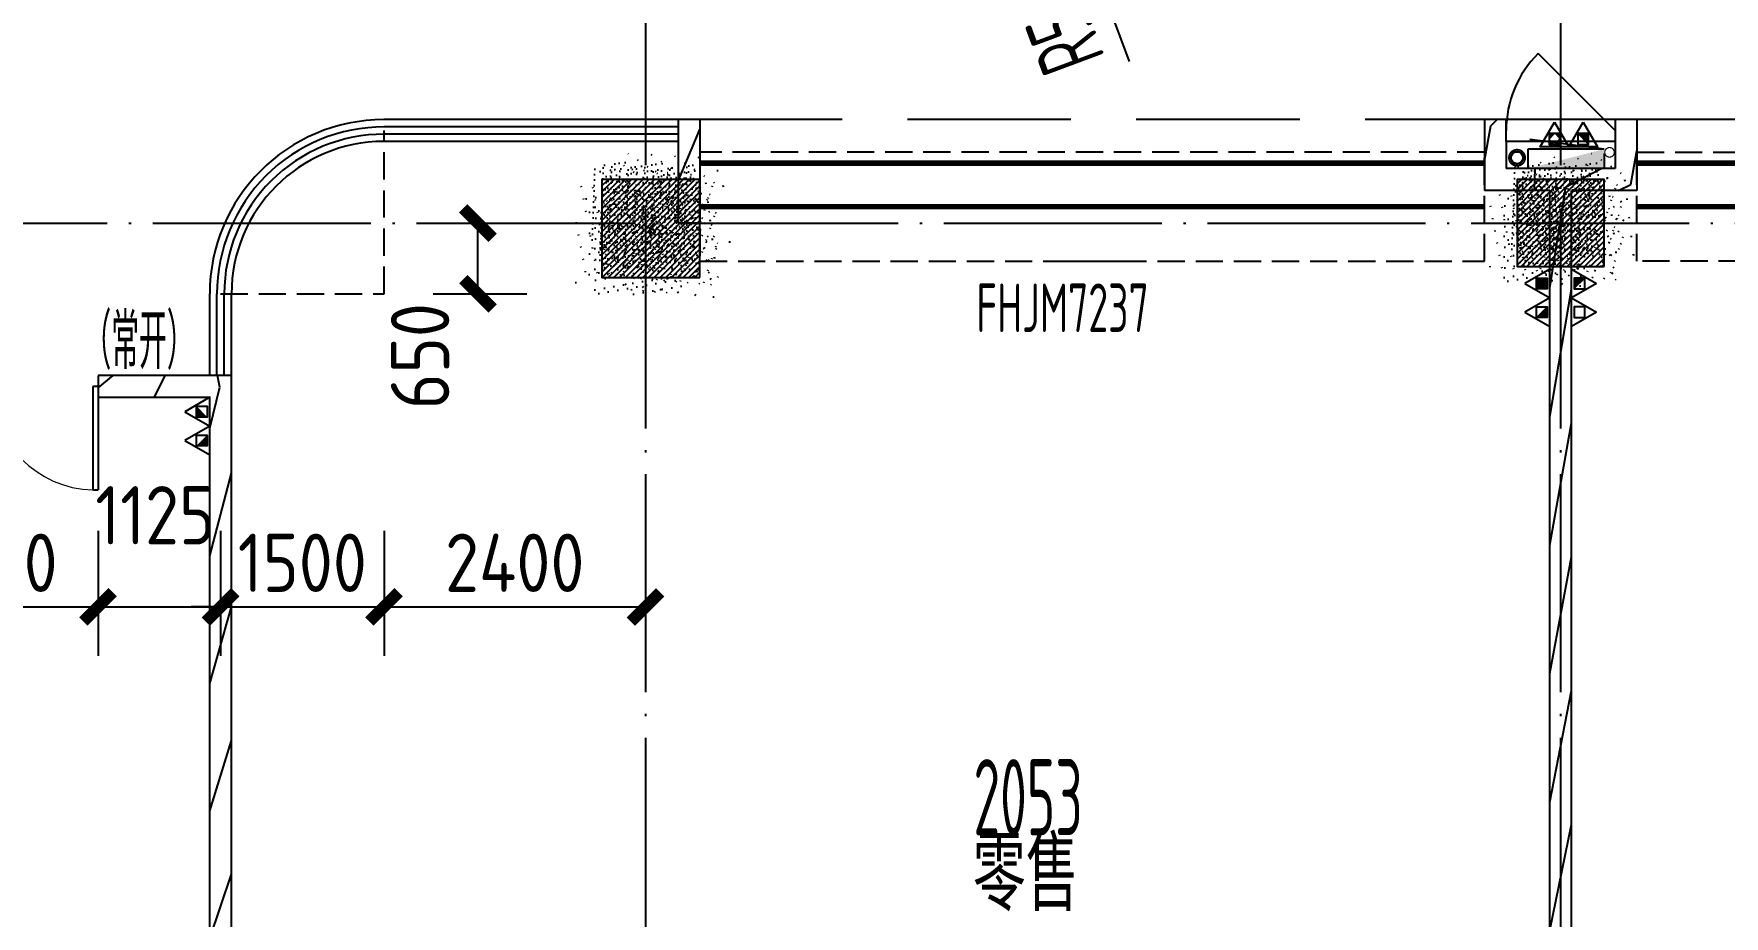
# Model space of a CAD drawing. Header units: inches. Extents: x 0 to 1813292486, y 0 to 3473589894.
# Drawn here: x 600509471 to 600524987, y 3473229453 to 3473237557 of the extents above; entities that cross this region are included whole.
import ezdxf
from ezdxf.enums import TextEntityAlignment as Align
from ezdxf.xclip import XClip

# ---------------------------------------------------------------- set-up
doc = ezdxf.new("R2010")
doc.units = ezdxf.units.IN
doc.header["$LTSCALE"] = 1000
doc.header["$MEASUREMENT"] = 0
doc.header["$XCLIPFRAME"] = 2
for name, pattern in [('AX-MALL-DIM-P02$0$DASH', [0.35, 0.25, -0.1]), ('AX-MALL-GIRD-200$0$DOTE', [2.4200000000000004, 2, -0.2, 0.02, -0.2]), ('AX-MALL-WALL-P02-QT$0$Ax-Dxs-Wall-P01-150$0$DASH', [0.35, 0.25, -0.1]), ('AX-MALL-WALL-P02-QT$0$DASH', [0.35, 0.25, -0.1])]:
    doc.linetypes.add(name, pattern=pattern)
for name, color, linetype in [('A-Anno-Note', 241, 'Continuous'), ('AX-MALL-DIM-P02$0$A-Anno-Dims', 3, 'Continuous'), ('AX-MALL-DIM-P02$0$A-Detl-Patt', 8, 'Continuous'), ('AX-MALL-DIM-P02$0$A-Detl-Thin', 131, 'Continuous'), ('AX-MALL-GIRD-200$0$A-Grid', 222, 'AX-MALL-GIRD-200$0$DOTE'), ('AX-MALL-P02-200$0$A-Anno-Note', 241, 'Continuous'), ('AX-MALL-WALL-P02$0$A-Anno-Note', 241, 'Continuous'), ('AX-MALL-WALL-P02-QT$0$A-Curt', 151, 'Continuous'), ('AX-MALL-WALL-P02-QT$0$A-Detl-Fine', 152, 'Continuous'), ('AX-MALL-WALL-P02-QT$0$A-Detl-Thin', 131, 'Continuous'), ('AX-MALL-WALL-P02-QT$0$A-Wall', 2, 'Continuous'), ('AX-MALL-WALL-P02-QT$0$A-Wall-Patt', 13, 'Continuous'), ('AX-MALL-WALL-P02-QT$0$A-Wind', 4, 'Continuous'), ('AX-MALL-WORD-P02$0$A-Anno-Note', 241, 'Continuous'), ('AX-MALL-WORD-P02$0$A-Wind-Iden', 11, 'Continuous'), ('AX-MALL-WORD-P02$0$DIM_SYMB', 3, 'Continuous'), ('AX-MALL-ZTKD-P02$0$A-Anno-Dims', 3, 'Continuous'), ('AX-MALL-ZTKD-P02$0$A-Anno-Note', 241, 'Continuous'), ('PX-MALL-P02-LG$0$P-Airr-Pipe', 140, 'Continuous'), ('PX-MALL-P02-LG$0$P-Exsh', 31, 'Continuous'), ('PX-MALL-P02-LG$0$P-Hydt-Boxx', 221, 'Continuous'), ('PX-MALL-P02-LG$0$P-Hydt-Pipe', 221, 'Continuous'), ('PX-MALL-P02-LG$0$P-Pipe-Risr', 7, 'Continuous'), ('PX-MALL-P02-LG$0$P-Pipe-Risr-Arch', 6, 'Continuous'), ('PX-MALL-P02-LG$0$P-Pipe-Risr-W100', 6, 'Continuous'), ('PX-MALL-P02-LG$0$P-Pipe-Risr-W50', 6, 'Continuous'), ('SX-MALL-WALL-L-1F~2F$0$S-COLU', 30, 'Continuous'), ('SX-MALL-WALL-L-1F~2F$0$S-PATT-WALL', 83, 'Continuous'), ('SX-MALL-WALL-L-1F~2F$0$单形心', 4, 'Continuous')]:
    doc.layers.add(name, color=color, linetype=linetype)
doc.styles.add('AX-MALL-DIM-P02$0$_TCH_DIM_T3', font='gbenor.shx')
doc.styles.add('AX-MALL-WORD-P02$0$_TCH_WINDOW', font='gbenor.shx', dxfattribs={"bigfont": 'gbcbig.shx'})
doc.styles.add('AX-MALL-WORD-P02$0$STANDARD', font='gbenor.shx', dxfattribs={"bigfont": 'gbcbig.shx'})
doc.styles.add('AX-MALL-ZTKD-P02$0$_TCH_DIM', font='gbenor.shx')
doc.styles.add('PX-MALL-P02-LG$0$jzfz', font='gbenor.shx', dxfattribs={"bigfont": 'gbcbig.shx'})
doc.dimstyles.new('AX-MALL-DIM-P02$0$_TCH_ARCH&&180', dxfattribs={"dimtxt": 535.5, "dimasz": 270, "dimexe": 450, "dimexo": 450, "dimgap": 137.25, "dimtad": 1, "dimdec": 0, "dimzin": 0, "dimdsep": 46, "dimtxsty": 'AX-MALL-DIM-P02$0$_TCH_DIM_T3', "dimblk": 'AX-MALL-DIM-P02$0$_ArchTick', "dimcen": 0.09, "dimclrt": 7, "dimazin": 2, "dimtfac": 1, "dimtdec": 0, "dimtix": 1, "dimtmove": 2, "dimatfit": 3, "dimfxl": 500, "dimtolj": 1, "dimtzin": 0, "dimarcsym": 0})
pattern_1 = [(45, (0, 359.0227), (-353.55353201463, 353.55353201463), [])]

# ---------------------------------------------------------------- blocks, each defined once
blk = doc.blocks.new('AX-MALL-WORD-P02')
at = {"layer": 'AX-MALL-WORD-P02$0$DIM_SYMB'}
blk.add_line((600334208.4739295, 3473115079.593442), (600334889.7967277, 3473114825.780709), dxfattribs=at)
at = {"layer": 'AX-MALL-WORD-P02$0$A-Anno-Note', "style": 'AX-MALL-WORD-P02$0$STANDARD', "width": 0.6}
blk.add_text('2053', height=700, rotation=339.5681613092015, dxfattribs=at).set_placement((600331566.6139264, 3473110436.917965))
at = {"layer": 'AX-MALL-WORD-P02$0$A-Anno-Note', "style": 'AX-MALL-WORD-P02$0$STANDARD'}
blk.add_text('零售', height=675.177304964539, rotation=339.5681613092015, dxfattribs=at).set_placement((600331319.093221, 3473109790.895643))
at = {"layer": 'AX-MALL-WORD-P02$0$A-Wind-Iden', "style": 'AX-MALL-WORD-P02$0$_TCH_WINDOW', "width": 0.7}
for s, height, rotation, p in [('（常开）', 506.3829787234042, 339.5681612954713, (600325406.1131153, 3473117302.342489)), ('FHJM7237', 446.25, 339.5681614071602, (600333204.4236403, 3473114759.20128))]:
    blk.add_text(s, height=height, rotation=rotation, dxfattribs=at).set_placement(p)
blk = doc.blocks.new('AX-MALL-GIRD-200')
at = {"layer": 'AX-MALL-GIRD-200$0$A-Grid'}
for p, q in [((600354402.324564, 3473180360.198888), (600315672.785615, 3473076396.471807)), ((600362273.8649971, 3473177427.819103), (600323544.3260479, 3473073464.092021)), ((600226689.7942976, 3473155506.95292), (600584585.7983962, 3473022180.189638))]:
    blk.add_line(p, q, dxfattribs=at)
blk = doc.blocks.new('*U102')
at = {"layer": 'AX-MALL-WALL-P02-QT$0$A-Detl-Fine', "color": 152, "linetype": 'AX-MALL-WALL-P02-QT$0$Ax-Dxs-Wall-P01-150$0$DASH'}
blk.add_lwpolyline([(-999.9999999480815, 21936.67173546205), (-999.9999999413762, 14736.67173549147), (5.489846444106661e-08, 14736.67173548775), (4.819321475224569e-08, 21936.67173546577)], close=True, dxfattribs=at)
at = {"layer": 'AX-MALL-WALL-P02-QT$0$A-Detl-Thin', "linetype": 'AX-MALL-WALL-P02-QT$0$Ax-Dxs-Wall-P01-150$0$DASH', "const_width": 49.99999999999998}
for points in [[(-899.9999999451015, 14736.67173548775), (-899.9999999518068, 21936.67173545832)], [(-499.9999999413762, 14736.67173549147), (-499.9999999480815, 21936.67173546205)]]:
    blk.add_lwpolyline(points, dxfattribs=at)
blk = doc.blocks.new('*U137')
at = {"layer": 'AX-MALL-WALL-P02-QT$0$A-Detl-Fine', "color": 152, "linetype": 'AX-MALL-WALL-P02-QT$0$Ax-Dxs-Wall-P01-150$0$DASH'}
blk.add_lwpolyline([(-999.9999999480815, 21936.67173339652), (-999.9999999417487, 14636.67173621705), (5.452602636069059e-08, 14636.67173621333), (4.819321475224569e-08, 21936.67173340025)], close=True, dxfattribs=at)
at = {"layer": 'AX-MALL-WALL-P02-QT$0$A-Detl-Thin', "linetype": 'AX-MALL-WALL-P02-QT$0$Ax-Dxs-Wall-P01-150$0$DASH', "const_width": 49.99999999999998}
for points in [[(-899.999999945474, 14636.67173621333), (-899.9999999518068, 21936.6717333928)], [(-499.9999999417487, 14636.67173621705), (-499.9999999480815, 21936.67173339652)]]:
    blk.add_lwpolyline(points, dxfattribs=at)
blk = doc.blocks.new('SX-MALL-WALL-L-1F~2F$0$BANWANG_XINGXIN')
at = {"color": 0}
for points in [[(0.7071067811865476, 0.7071067811865475), (-0.7071067811865477, -0.7071067811865475)], [(-0.7071067811865475, 0.7071067811865476), (0.7071067811865474, -0.7071067811865477)]]:
    blk.add_lwpolyline(points, dxfattribs=at)
blk = doc.blocks.new('SX-MALL-WALL-L-1F~2F')
at = {"layer": 'SX-MALL-WALL-L-1F~2F$0$S-PATT-WALL'}
h = blk.add_hatch(dxfattribs=at)
h.set_pattern_fill('钢筋混凝土', color=256, scale=15, pattern_type=2)
h.set_pattern_definition([(24.56816130673034, (600485513.7750041, 3473007224.641581), (-15.59158029661402, 34.10502344016549), []), (29.56816130673031, (600485513.7750041, 3473007224.641581), (97.53445421603337, -46.37920051640222), [11.25, -123.75]), (334.5681613067303, (600485513.7750041, 3473007224.641581), (19.88439778210013, 112.9961142822326), [9, -99]), (80.0195613067303, (600485521.9028753, 3473007220.776649), (117.4189029675295, 66.61682168108834), [9.5610285, -105.1713168]), (25.75236130673034, (600485524.2477891, 3473007252.754225), (141.3476152508647, -79.15081592980496), [16.875, -185.625]), (76.20376130673031, (600485536.0267528, 3473007246.158317), (182.3878362898089, 87.98253896896013), [14.3415432, -157.75695]), (330.7523613067304, (600485524.2477891, 3473007252.754225), (182.3877676303837, 87.98268140192766), [13.5, -148.5]), (0.568161306730337, (600485535.6859151, 3473007240.489672), (62.82047319274221, -87.8498044824239), [11.25, -123.75]), (305.5681613067304, (600485535.6859151, 3473007240.489672), (72.17288941930451, 89.18848104384892), [9, -99]), (51.01956130673031, (600485540.9209498, 3473007233.168851), (134.9933625473162, 1.338571311841363), [9.5610285, -105.1713168]), (17.06816130673036, (600485513.7750041, 3473007224.641581), (19.14085715763584, 46.15589493521907), [0, -97.8, 0, -100.5, 0, -99.375]), (347.0681613067303, (600485513.7750041, 3473007224.641581), (57.63084700269554, 41.66442755819283), [0, -57.3, 0, -95.55, 0, -37.875]), (307.0681613067303, (600485482.4294057, 3473007236.318736), (73.85474000682576, -31.12342332591599), [0, -37.5, 0, -117, 0, -155.25]), (297.0681613067303, (600485468.3730835, 3473007241.555129), (87.21641676135913, -16.46683783575089), [0, -48.74999999999902, 0, -77.69999999999803, 0, -110.249999999998])])
h.paths.add_polyline_path([(600331002.2707788, 3473116113.926833), (600331316.4543271, 3473116957.306166), (600330473.074995, 3473117271.489714), (600330158.8914466, 3473116428.110382)])
h = blk.add_hatch(dxfattribs=at)
h.set_pattern_fill('钢筋混凝土', color=256, scale=15, pattern_type=2)
h.set_pattern_definition([(24.56816130673034, (600485466.9205959, 3473007242.096223), (-15.59158029661402, 34.10502344016549), []), (29.56816130673031, (600485466.9205959, 3473007242.096223), (97.53445421603337, -46.37920051640222), [11.25, -123.75]), (334.5681613067303, (600485466.9205959, 3473007242.096223), (19.88439778210013, 112.9961142822326), [9, -99]), (80.0195613067303, (600485475.048467, 3473007238.23129), (117.4189029675295, 66.61682168108834), [9.5610285, -105.1713168]), (25.75236130673034, (600485477.3933809, 3473007270.208867), (141.3476152508647, -79.15081592980496), [16.875, -185.625]), (76.20376130673031, (600485489.1723446, 3473007263.612958), (182.3878362898089, 87.98253896896013), [14.3415432, -157.75695]), (330.7523613067304, (600485477.3933809, 3473007270.208867), (182.3877676303837, 87.98268140192766), [13.5, -148.5]), (0.568161306730337, (600485488.8315068, 3473007257.944314), (62.82047319274221, -87.8498044824239), [11.25, -123.75]), (305.5681613067304, (600485488.8315068, 3473007257.944314), (72.17288941930451, 89.18848104384892), [9, -99]), (51.01956130673031, (600485494.0665416, 3473007250.623493), (134.9933625473162, 1.338571311841363), [9.5610285, -105.1713168]), (17.06816130673036, (600485466.9205959, 3473007242.096223), (19.14085715763584, 46.15589493521907), [0, -97.8, 0, -100.5, 0, -99.375]), (347.0681613067303, (600485466.9205959, 3473007242.096223), (57.63084700269554, 41.66442755819283), [0, -57.3, 0, -95.55, 0, -37.875]), (307.0681613067303, (600485435.5749974, 3473007253.773378), (73.85474000682576, -31.12342332591599), [0, -37.5, 0, -117, 0, -155.25]), (297.0681613067303, (600485421.5186752, 3473007259.00977), (87.21641676135913, -16.46683783575089), [0, -48.74999999999903, 0, -77.69999999999804, 0, -110.2499999999981])])
h.paths.add_polyline_path([(600338815.0116798, 3473113310.165147), (600339094.2859449, 3473114059.835664), (600338344.6154275, 3473114339.10993), (600338065.3411622, 3473113589.439412)])
at = {"layer": 'SX-MALL-WALL-L-1F~2F$0$S-COLU'}
for points in [[(600331002.2707788, 3473116113.926833), (600331316.4543271, 3473116957.306166), (600330473.074995, 3473117271.489714), (600330158.8914466, 3473116428.110382)], [(600338815.0116798, 3473113310.165147), (600339094.2859449, 3473114059.835664), (600338344.6154275, 3473114339.10993), (600338065.3411622, 3473113589.439412)]]:
    blk.add_lwpolyline(points, close=True, dxfattribs=at)
at = {"layer": 'SX-MALL-WALL-L-1F~2F$0$单形心', "xscale": 50, "yscale": 50, "zscale": 50}
for p in [(600330737.6728867, 3473116692.708274), (600338579.8135536, 3473113824.637538)]:
    blk.add_blockref('SX-MALL-WALL-L-1F~2F$0$BANWANG_XINGXIN', p, dxfattribs=at)
blk = doc.blocks.new('SX-MALL-WALL-L-2F~3F')
ref = blk.add_blockref('SX-MALL-WALL-L-1F~2F', (0, 0))
XClip(ref).set_block_clipping_path([(600349769.7341375, 3473074679.418533), (600357001.7302529, 3473071985.287766), (600356499.8725733, 3473070638.124951), (600359302.5086629, 3473069594.060767), (600362345.1765132, 3473077761.653201), (600381551.4312518, 3473070606.759726), (600391553.7259278, 3473066880.611454), (600387749.827644, 3473056669.608357), (600391632.1759799, 3473055223.319679), (600395635.5522461, 3473065969.791956), (600406982.2408491, 3473061742.817497), (600403058.8006672, 3473051210.921831), (600412723.2437257, 3473047610.6332), (600445093.3740637, 3473134503.466942), (600393055.2444371, 3473153889.197227), (600387463.4997383, 3473138878.984498), (600380158.3525343, 3473141600.366193), (600382830.751978, 3473148774.027779), (600388210.8522022, 3473146769.782572), (600390696.2253517, 3473153441.399696), (600277474.697425, 3473195619.741203), (600273446.9822528, 3473184807.934726), (600257129.111771, 3473190886.82031), (600241575.9633431, 3473149136.690594), (600258197.8999482, 3473142944.531458), (600255239.7303221, 3473135003.762026), (600263182.3271956, 3473132044.911624), (600260741.6763649, 3473125493.34496), (600269350.4970673, 3473122286.306632), (600271511.1407766, 3473128086.235537), (600286270.1853781, 3473122588.058336), (600284109.5416689, 3473116788.129431), (600282580.7823727, 3473112684.400902), (600291840.7574171, 3473109234.788475), (600290827.7957876, 3473106515.642598), (600293360.405141, 3473105572.171298), (600294731.2544166, 3473109252.0137), (600323175.4764534, 3473098655.706329), (600321336.3302773, 3473093718.790065), (600344750.773286, 3473084996.222976), (600341987.4689643, 3473077578.540671), (600344583.6790427, 3473076611.376234), (600346015.5062013, 3473080454.904757), (600351201.5612961, 3473078522.947055)])
blk = doc.blocks.new('SX-MALL-WALL-2F~3F')
blk.add_blockref('SX-MALL-WALL-L-2F~3F', (0, 0))
blk = doc.blocks.new('AX-MALL-WALL-P02-QT$0$$DorLib2D$00000002')
for p, q in [((-0.5, -5.684341886080802e-17), (-0.5000000000000007, 0.4875)), ((-0.4750000000000007, 0.4875), (-0.5000000000000007, 0.4875)), ((-0.475, -2.842170943040401e-17), (-0.4750000000000007, 0.4875)), ((0.475, -2.842170943040401e-17), (0.4750000000000007, 0.4875)), ((0.4750000000000007, 0.4875), (0.5000000000000007, 0.4875)), ((0.5, -5.684341886080802e-17), (0.5000000000000007, 0.4875)), ((-0.5, -5.684341886080802e-17), (-0.475, -2.842170943040401e-17)), ((0.5, -5.684341886080802e-17), (0.475, -2.842170943040401e-17))]:
    blk.add_line(p, q)
at = {"lineweight": 13}
for centre, start, end in [((-0.4875, -4.263256414560601e-17), 0, 88.53071641864632), ((0.4875, -4.263256414560601e-17), 91.4692835813537, 180)]:
    blk.add_arc(centre, 0.4875, start, end, dxfattribs=at)
blk = doc.blocks.new('AX-MALL-WALL-P02-QT$0$$DorLib2D$00000114')
at = {"color": 0}
blk.add_line((0.4999999999999964, 3.552713678800501e-15), (-0.2071067811864751, 0.7071067811864857), dxfattribs=at)
blk.add_arc((0.5000000000013856, -1.154631945610163e-12), 1.000000000001696, 135, 180, dxfattribs=at)
blk = doc.blocks.new('AX-MALL-WALL-P02-QT')
at = {"layer": 'AX-MALL-WALL-P02-QT$0$A-Wall-Patt'}
h = blk.add_hatch(dxfattribs=at)
h.set_pattern_fill('普通砖', color=256, scale=200, style=0)
h.set_pattern_definition(pattern_1)
h.paths.add_polyline_path([(600331321.0374233, 3473117542.522325), (600330989.399569, 3473116652.289488), (600331176.8171983, 3473116582.470922), (600331508.4550525, 3473117472.703758)])
h = blk.add_hatch(dxfattribs=at)
h.set_pattern_fill('普通砖', color=256, scale=200, style=0)
h.set_pattern_definition(pattern_1)
h.paths.add_polyline_path([(600326658.608204, 3473116771.646693), (600325510.6752225, 3473117199.285412), (600325440.8566562, 3473117011.867783), (600326401.3720084, 3473116654.04763)])
h = blk.add_hatch(dxfattribs=at)
h.set_pattern_fill('普通砖', color=256, scale=200, style=0)
h.set_pattern_definition(pattern_1)
h.paths.add_polyline_path([(600321793.34663, 3473104284.484091), (600322050.5828254, 3473104402.083154), (600326658.608204, 3473116771.646693), (600326401.3720084, 3473116654.04763)])
h = blk.add_hatch(dxfattribs=at)
h.set_pattern_fill('普通砖', color=256, scale=200, style=0)
h.set_pattern_definition(pattern_1)
h.paths.add_polyline_path([(600338373.0891031, 3473114702.00006), (600338255.4900398, 3473114959.236256), (600338028.5796999, 3473114350.128961), (600338285.8158954, 3473114467.728024)])
h = blk.add_hatch(dxfattribs=at)
h.set_pattern_fill('普通砖', color=256, scale=200, style=0)
h.set_pattern_definition(pattern_1)
h.paths.add_polyline_path([(600338373.0891031, 3473114702.00006), (600338442.9076692, 3473114889.417689), (600338255.4900398, 3473114959.236256)])
h = blk.add_hatch(dxfattribs=at)
h.set_pattern_fill('普通砖', color=256, scale=200, style=0)
h.set_pattern_definition(pattern_1)
h.paths.add_polyline_path([(600339567.4134457, 3473114470.506292), (600339379.9958162, 3473114540.324859), (600339310.17725, 3473114352.907229)])
h = blk.add_hatch(dxfattribs=at)
h.set_pattern_fill('普通砖', color=256, scale=200, style=0)
h.set_pattern_definition(pattern_1)
h.paths.add_polyline_path([(600338707.8142575, 3473114168.236522), (600338754.3599684, 3473114293.181608), (600338285.8158954, 3473114467.728024), (600338028.5796999, 3473114350.128961), (600338590.8325872, 3473114140.673262)])
h = blk.add_hatch(dxfattribs=at)
h.set_pattern_fill('普通砖', color=256, scale=200, style=0)
h.set_pattern_definition(pattern_1)
h.paths.add_polyline_path([(600339567.4134457, 3473114470.506292), (600339310.17725, 3473114352.907229), (600339222.9040421, 3473114118.635192), (600339340.5031054, 3473113861.398997)])
h = blk.add_hatch(dxfattribs=at)
h.set_pattern_fill('普通砖', color=256, scale=200, style=0)
h.set_pattern_definition(pattern_1)
h.paths.add_polyline_path([(600339340.5031054, 3473113861.398997), (600339222.9040421, 3473114118.635192), (600338754.3599684, 3473114293.181608), (600338707.8142575, 3473114168.236522), (600338778.2502167, 3473114070.854696)])
h = blk.add_hatch(dxfattribs=at)
h.set_pattern_fill('普通砖', color=256, scale=200, style=0)
h.set_pattern_definition(pattern_1)
h.paths.add_polyline_path([(600333389.9667951, 3473099893.260437), (600333506.9484653, 3473099920.823696), (600338778.2502167, 3473114070.854696), (600338707.8142575, 3473114168.236522), (600338590.8325872, 3473114140.673262), (600333319.5308359, 3473099990.642262)])
at = {"layer": 'AX-MALL-WALL-P02-QT$0$A-Curt'}
for p, q in [((600331297.7645677, 3473117480.049781), (600328766.0146608, 3473118423.200912)), ((600331321.0374233, 3473117542.522325), (600328792.5460788, 3473118484.459545)), ((600331251.2188569, 3473117355.104695), (600328722.6212168, 3473118297.081513)), ((600331274.4917125, 3473117417.577239), (600328742.7773231, 3473118360.715137)), ((600326471.1905748, 3473116841.465259), (600326733.0101994, 3473117544.281371)), ((600326533.6631178, 3473116818.192404), (600326795.4827424, 3473117521.008516)), ((600326596.1356609, 3473116794.919548), (600326857.9552857, 3473117497.73566)), ((600326658.608204, 3473116771.646693), (600326920.4278288, 3473117474.462805))]:
    blk.add_line(p, q, dxfattribs=at)
for centre, radius, start, end in [((600328232.3512338, 3473116985.732841), 1599.999999364219, 69.63108641399742, 159.5681613062269), ((600328232.3512335, 3473116985.732841), 1533.333332591224, 69.50388561474536, 159.5681612987823), ((600328232.3512336, 3473116985.732841), 1466.666666060752, 69.50244464122446, 159.5681613113682), ((600328232.3512338, 3473116985.732841), 1399.99999951897, 69.63543344044231, 159.5681613068656)]:
    blk.add_arc(centre, radius, start, end, dxfattribs=at)
at = {"layer": 'AX-MALL-WALL-P02-QT$0$A-Detl-Thin', "linetype": 'AX-MALL-WALL-P02-QT$0$DASH', "ltscale": 6}
blk.add_lwpolyline([(600377709.3747116, 3473093307.290674, -0.1318647793149159), (600365703.2457755, 3473101092.02557, 0.116047201381014), (600354377.7366995, 3473108953.226319), (600328790.8997645, 3473118485.073874)], format="xyb", dxfattribs=at)
at = {"layer": 'AX-MALL-WALL-P02-QT$0$A-Wall'}
for p, q in [((600331321.0374233, 3473117542.522325), (600330989.399569, 3473116652.289488)), ((600331508.4550525, 3473117472.703758), (600331321.0374233, 3473117542.522325)), ((600331508.4550525, 3473117472.703758), (600331176.8171983, 3473116582.470922)), ((600325510.6752225, 3473117199.285412), (600325440.8566562, 3473117011.867783)), ((600326658.608204, 3473116771.646693), (600325510.6752225, 3473117199.285412)), ((600325440.8566562, 3473117011.867783), (600326401.3720084, 3473116654.04763)), ((600322050.5828254, 3473104402.083154), (600326658.608204, 3473116771.646693)), ((600321793.34663, 3473104284.484091), (600326401.3720084, 3473116654.04763)), ((600331176.8171983, 3473116582.470922), (600330989.399569, 3473116652.289488)), ((600338255.4900398, 3473114959.236256), (600338028.5796999, 3473114350.128961)), ((600338442.9076692, 3473114889.417689), (600338255.4900398, 3473114959.236256)), ((600338373.0891031, 3473114702.00006), (600338442.9076692, 3473114889.417689)), ((600338373.0891031, 3473114702.00006), (600338285.8158954, 3473114467.728024)), ((600339379.9958162, 3473114540.324859), (600339310.1772501, 3473114352.907229)), ((600339567.4134457, 3473114470.506292), (600339379.9958162, 3473114540.324859)), ((600338754.3599684, 3473114293.181608), (600338285.8158954, 3473114467.728024)), ((600339567.4134457, 3473114470.506292), (600339340.5031054, 3473113861.398997)), ((600338590.8325872, 3473114140.673262), (600338028.5796999, 3473114350.128961)), ((600339222.9040421, 3473114118.635192), (600338754.3599684, 3473114293.181608)), ((600339310.17725, 3473114352.907229), (600339222.9040421, 3473114118.635192)), ((600333319.5308359, 3473099990.642262), (600338590.8325872, 3473114140.673262)), ((600333506.9484653, 3473099920.823696), (600338778.2502167, 3473114070.854696)), ((600339340.5031054, 3473113861.398997), (600338778.2502167, 3473114070.854696))]:
    blk.add_line(p, q, dxfattribs=at)
at = {"layer": 'AX-MALL-WALL-P02-QT$0$A-Wind'}
for p, q in [((600339379.9958162, 3473114540.324859), (600338442.9076691, 3473114889.417689)), ((600339310.1772501, 3473114352.907229), (600338373.089103, 3473114702.00006))]:
    blk.add_line(p, q, dxfattribs=at)
at = {"layer": 'AX-MALL-WALL-P02-QT$0$A-Detl-Thin'}
blk.add_blockref('SX-MALL-WALL-2F~3F', (0, 0), dxfattribs=at)
at = {"layer": 'AX-MALL-WALL-P02-QT$0$A-Detl-Thin', "color": 5, "rotation": 249.568161123906}
blk.add_blockref('*U102', (600317245.0743182, 3473121398.956589), dxfattribs=at)
at = {"layer": 'AX-MALL-WALL-P02-QT$0$A-Detl-Thin', "color": 5, "xscale": -1, "rotation": 69.56816131530587}
blk.add_blockref('*U137', (600359670.1878266, 3473105594.35685), dxfattribs=at)
at = {"layer": 'AX-MALL-WALL-P02-QT$0$A-Wind'}
blk.add_blockref('AX-MALL-GIRD-200', (0, 0), dxfattribs=at)
at = {"layer": 'AX-MALL-WALL-P02-QT$0$A-Wind', "zscale": 200}
for name, p, xscale, yscale, rotation in [('AX-MALL-WALL-P02-QT$0$$DorLib2D$00000002', (600324562.1049963, 3473117445.942109), -1950, -1950, 339.5681613081501), ('AX-MALL-WALL-P02-QT$0$$DorLib2D$00000114', (600338876.5424596, 3473114621.162459), -1000, -1000, 159.568161358335)]:
    blk.add_blockref(name, p, dxfattribs=dict(at, xscale=xscale, yscale=yscale, rotation=rotation))
blk = doc.blocks.new('AX-MALL-WALL-P02')
at = {"layer": 'AX-MALL-WALL-P02$0$A-Anno-Note'}
blk.add_blockref('AX-MALL-WORD-P02', (0, 0), dxfattribs=at)
blk.add_blockref('AX-MALL-WALL-P02-QT', (0, 0), dxfattribs=at)
blk = doc.blocks.new('PX-MALL-P02-LG$0$XHS1')
at = {"layer": 'PX-MALL-P02-LG$0$P-Hydt-Boxx', "ltscale": 0.7}
for p, q in [((350.0030006170273, 240), (-332.898939371109, 327.2950124740601)), ((350.0030006170273, 240), (-349.9969996213913, 240)), ((-349.9969997406006, 239.9999995231628), (-349.9969996213913, 60)), ((350.0030003786087, 200), (350.003000497818, 60)), ((350.0030006170273, 60), (-349.996999502182, 60))]:
    blk.add_line(p, q, dxfattribs=at)
blk.add_solid([(350.0030006170273, 240), (350.0030002593994, 60.00000047683716), (-349.9969996213913, 60)], dxfattribs=at)
blk = doc.blocks.new('PX-MALL-P02-LG$0$MHQ')
at = {"layer": 'PX-MALL-P02-LG$0$P-Exsh', "ltscale": 0.7}
h = blk.add_hatch(dxfattribs=at)
h.set_pattern_fill('ANSI31', color=256, scale=25, style=0)
h.set_pattern_definition([(45, (-160019.2306599375, -42228.3236173685), (-28.0633003783411, 28.0633003783411), [])])
h.paths.add_polyline_path([(-75.0000000015425, 185.1731819980414), (75, 185.1731819980414), (75, 35.17318199802685), (-75.0000000015425, 35.17318199802685)])
for points in [[(0, 346.4101615137042), (-200, -1.455191522836685e-11), (200, -1.455191522836685e-11)], [(0, 346.4101615137042), (-200, -1.455191522836685e-11), (200, -1.455191522836685e-11)], [(0, 346.4101615137042), (-200, -1.455191522836685e-11), (200, -1.455191522836685e-11)], [(-75.0000000015425, 185.1731819980414), (75, 185.1731819980414), (75, 35.17318199802685), (-75.0000000015425, 35.17318199802685)]]:
    blk.add_lwpolyline(points, close=True, dxfattribs=at)
blk = doc.blocks.new('PX-MALL-P02-LG$0$20200929200250')
at = {"layer": 'PX-MALL-P02-LG$0$P-Exsh', "ltscale": 0.7, "xscale": 0.6600000001490116, "yscale": 0.6600000001490116, "zscale": 0.6600000001490116}
for p in [(-132.0000001192093, 40), (131.9999997615814, 40)]:
    blk.add_blockref('PX-MALL-P02-LG$0$MHQ', p, dxfattribs=at)
blk = doc.blocks.new('PX-MALL-P02-LG$0$20211220143732')
at = {"layer": 'PX-MALL-P02-LG$0$P-Exsh'}
blk.add_blockref('PX-MALL-P02-LG$0$20200929200250', (-374.9999999407155, 219.6219584928522), dxfattribs=at)
at = {"layer": 'PX-MALL-P02-LG$0$P-Hydt-Boxx', "ltscale": 0.7, "xscale": -1}
blk.add_blockref('PX-MALL-P02-LG$0$XHS1', (-349.9969999989844, 0), dxfattribs=at)
blk = doc.blocks.new('PX-MALL-P02-LG$0$P-Risr')
at = {"layer": 'PX-MALL-P02-LG$0$P-Pipe-Risr-W50'}
h = blk.add_hatch(color=0, dxfattribs=at)
edge = h.paths.add_edge_path()
edge.add_ellipse((0, 0), major_axis=(47.05795628796547, 47.05795628796547), ratio=0.9999999999999695, start_angle=225.0000000000009, end_angle=405.0000000000009, ccw=False)
edge.add_ellipse((0, 0), major_axis=(47.05795628796764, 47.05795628796764), ratio=0.9999999999998785, start_angle=133.9675974886221, end_angle=225.0000000000035, ccw=False)
edge.add_line((-66.53919663240958, 1.199087783927098), (-54.4367953546693, 1.199087783927098))
edge.add_ellipse((0, 0), major_axis=(-38.50196423560672, 38.50196423560672), ratio=0.9999999999999859, start_angle=43.73814098242129, end_angle=134.9999999999996)
edge.add_ellipse((0, 0), major_axis=(38.50196423561096, 38.50196423561096), ratio=0.9999999999998216, start_angle=225.0000000000051, end_angle=405.0000000000051)
edge.add_ellipse((0, 0), major_axis=(38.50196423560679, 38.50196423560679), ratio=0.9999999999999831, start_angle=45.00000000000048, end_angle=133.7381409824204)
edge.add_line((-54.43679535467527, 1.199087783927098), (-66.53919663241555, 1.199087783927098))
edge.add_ellipse((0, 0), major_axis=(-47.05795628796762, 47.05795628796762), ratio=0.9999999999998742, start_angle=-45.00000000000358, end_angle=43.967597488629224, ccw=False)
at = {"layer": 'PX-MALL-P02-LG$0$P-Pipe-Risr-Arch', "ltscale": 0.7}
blk.add_circle((0, 0), 59.29000000000001, dxfattribs=at)
at = {"layer": 'PX-MALL-P02-LG$0$P-Pipe-Risr-W100', "color": 0, "const_width": 15}
blk.add_lwpolyline([(-75, 0, 1), (75, 0, 1)], format="xyb", close=True, dxfattribs=at)
at = {"layer": 'PX-MALL-P02-LG$0$P-Pipe-Risr-W50'}
blk.add_circle((0, 0), 54.45000000000001, dxfattribs=at)
at = {"layer": 'PX-MALL-P02-LG$0$P-Pipe-Risr', "style": 'PX-MALL-P02-LG$0$jzfz', "width": 0.6, "flags": 1}
for tag, p in [('SYS-MARK', (0.3310501334344735, -45.65933377496549)), ('RANGE', (0.3337570973526454, -45.67887874227017))]:
    blk.add_attdef(tag, text='', height=0.015625, dxfattribs=at).set_placement(p, align=Align.MIDDLE)
blk = doc.blocks.new('PX-MALL-P02-LG$0$A$C301F1425')
at = {"layer": 'PX-MALL-P02-LG$0$P-Exsh', "ltscale": 0.7}
for p in [(-200, 1.455191522836685e-11), (200, 1.455191522836685e-11)]:
    blk.add_blockref('PX-MALL-P02-LG$0$MHQ', p, dxfattribs=at)
blk = doc.blocks.new('PX-MALL-P02-LG')
at = {"layer": 'PX-MALL-P02-LG$0$P-Airr-Pipe', "const_width": 11}
blk.add_lwpolyline([(600339268.7921541, 3473114261.440529, -1), (600339186.3283972, 3473114292.160698, -1)], format="xyb", close=True, dxfattribs=at)
at = {"yscale": 0.6600000001490112, "zscale": 0.6600000001490112}
for p, xscale, rotation in [((600326309.2114993, 3473116406.656359), 0.6600000001490112, 69.56816097157483), ((600338246.5828409, 3473113216.585669), 0.6600000001490112, 69.56816097157483), ((600338434.0004748, 3473113146.767102), -0.6600000001490112, 249.568161769645)]:
    blk.add_blockref('PX-MALL-P02-LG$0$A$C301F1425', p, dxfattribs=dict(at, xscale=xscale, rotation=rotation))
at = {"layer": 'PX-MALL-P02-LG$0$P-Exsh', "xscale": -1, "rotation": 339.5681600697899}
blk.add_blockref('PX-MALL-P02-LG$0$20211220143732', (600338452.2879533, 3473114341.684169), dxfattribs=at)
at = {"layer": 'PX-MALL-P02-LG$0$P-Hydt-Pipe', "color": 221, "rotation": 249.5681606823633}
blk.add_blockref('PX-MALL-P02-LG$0$P-Risr', (600338414.4339921, 3473114526.527555), dxfattribs=at)
blk = doc.blocks.new('AX-MALL-ZTKD-P02')
at = {"layer": 'AX-MALL-ZTKD-P02$0$A-Anno-Dims'}
blk.add_lwpolyline([(600335390.1628723, 3473116595.166446), (600335390.1628736, 3473119507.768731), (600335390.1628739, 3473119907.768731)], dxfattribs=at)
at = {"layer": 'AX-MALL-ZTKD-P02$0$A-Anno-Note'}
blk.add_blockref('AX-MALL-GIRD-200', (0, 0), dxfattribs=at)
at = {"layer": 'AX-MALL-ZTKD-P02$0$A-Anno-Dims', "color": 7, "style": 'AX-MALL-ZTKD-P02$0$_TCH_DIM', "width": 0.7}
blk.add_text('R500', height=595, rotation=89.99999997319556, dxfattribs=at).set_placement((600335195.4939055, 3473116710.875624))
blk = doc.blocks.new('AX-MALL-DIM-P02$0$_ArchTick')
at = {"color": 0, "linetype": 'ByBlock', "const_width": 0.4}
blk.add_lwpolyline([(-0.5, -0.5), (0.5, 0.5)], dxfattribs=at)
blk = doc.blocks.new('*D738')
at = {"layer": 'AX-MALL-DIM-P02$0$A-Anno-Dims', "color": 0, "lineweight": -2, "transparency": 16777216}
for p, q in [((600323185.0233185, 3473116542.323104), (600322784.5110738, 3473115467.207138)), ((600322941.602848, 3473115888.896804), (600324768.9247347, 3473115208.165782)), ((600325012.3452054, 3473115861.592083), (600324611.8329605, 3473114786.476116))]:
    blk.add_line(p, q, dxfattribs=at)
at = {"layer": 'AX-MALL-DIM-P02$0$A-Anno-Dims', "color": 0, "lineweight": -2, "transparency": 16777216, "xscale": 270, "yscale": 270, "zscale": 270}
for p, rotation in [((600322941.602848, 3473115888.896804), 159.5681613086419), ((600324768.9247347, 3473115208.165782), 339.5681613086419)]:
    blk.add_blockref('AX-MALL-DIM-P02$0$_ArchTick', p, dxfattribs=dict(at, rotation=rotation))
at = {"layer": 'AX-MALL-DIM-P02$0$A-Anno-Dims', "color": 7, "transparency": 16777216, "insert": (600323996.6463883, 3473115928.051992), "char_height": 535.5, "attachment_point": 5, "rotation": 339.56816130864195, "style": 'AX-MALL-DIM-P02$0$_TCH_DIM_T3'}
blk.add_mtext('\\A1;1950', dxfattribs=at)
blk = doc.blocks.new('*D739')
at = {"layer": 'AX-MALL-DIM-P02$0$A-Anno-Dims', "color": 0, "lineweight": -2, "transparency": 16777216}
for p, q in [((600325012.3452048, 3473115861.592083), (600324611.8329601, 3473114786.476115)), ((600326066.5693716, 3473115468.862647), (600325666.0571269, 3473114393.746679)), ((600324768.9247344, 3473115208.165781), (600325823.1489011, 3473114815.436345))]:
    blk.add_line(p, q, dxfattribs=at)
at = {"layer": 'AX-MALL-DIM-P02$0$A-Anno-Dims', "color": 0, "lineweight": -2, "transparency": 16777216, "xscale": 270, "yscale": 270, "zscale": 270}
for p, rotation in [((600324768.9247344, 3473115208.165781), 159.5681613207188), ((600325823.1489011, 3473114815.436345), 339.5681613207188)]:
    blk.add_blockref('AX-MALL-DIM-P02$0$_ArchTick', p, dxfattribs=dict(at, rotation=rotation))
at = {"layer": 'AX-MALL-DIM-P02$0$A-Anno-Dims', "color": 7, "transparency": 16777216, "insert": (600325554.65763, 3473115813.45172), "char_height": 535.5, "attachment_point": 5, "rotation": 339.5681613207188, "style": 'AX-MALL-DIM-P02$0$_TCH_DIM_T3'}
blk.add_mtext('\\A1;1125', dxfattribs=at)
blk = doc.blocks.new('*D740')
at = {"layer": 'AX-MALL-DIM-P02$0$A-Anno-Dims', "color": 0, "lineweight": -2, "transparency": 16777216}
for p, q in [((600326066.5693717, 3473115468.862647), (600325666.0571268, 3473114393.74668)), ((600325823.148901, 3473114815.436346), (600325570.1351013, 3473114909.69141)), ((600327472.2015916, 3473114945.2234), (600327071.6893467, 3473113870.107432)), ((600325823.148901, 3473114815.436346), (600327228.7811209, 3473114291.797098)), ((600327228.7811209, 3473114291.797098), (600327481.7949206, 3473114197.542034))]:
    blk.add_line(p, q, dxfattribs=at)
at = {"layer": 'AX-MALL-DIM-P02$0$A-Anno-Dims', "color": 0, "lineweight": -2, "transparency": 16777216, "xscale": 270, "yscale": 270, "zscale": 270}
for p, rotation in [((600325823.148901, 3473114815.436346), 339.5681613097041), ((600327228.7811209, 3473114291.797098), 159.5681613097041)]:
    blk.add_blockref('AX-MALL-DIM-P02$0$_ArchTick', p, dxfattribs=dict(at, rotation=rotation))
at = {"layer": 'AX-MALL-DIM-P02$0$A-Anno-Dims', "color": 7, "transparency": 16777216, "insert": (600326667.347608, 3473114933.137421), "char_height": 535.5, "attachment_point": 5, "rotation": 339.5681613097041, "style": 'AX-MALL-DIM-P02$0$_TCH_DIM_T3'}
blk.add_mtext('\\A1;1500', dxfattribs=at)
blk = doc.blocks.new('*D741')
at = {"layer": 'AX-MALL-DIM-P02$0$A-Anno-Dims', "color": 0, "lineweight": -2, "transparency": 16777216}
for p, q in [((600327472.2015916, 3473114945.223399), (600327071.6893467, 3473113870.107432)), ((600327228.7811211, 3473114291.797098), (600329477.7926738, 3473113453.974302)), ((600329721.2131443, 3473114107.400603), (600329320.7008994, 3473113032.284636))]:
    blk.add_line(p, q, dxfattribs=at)
at = {"layer": 'AX-MALL-DIM-P02$0$A-Anno-Dims', "color": 0, "lineweight": -2, "transparency": 16777216, "xscale": 270, "yscale": 270, "zscale": 270}
for p, rotation in [((600327228.7811211, 3473114291.797098), 159.5681613059911), ((600329477.7926738, 3473113453.974302), 339.5681613059911)]:
    blk.add_blockref('AX-MALL-DIM-P02$0$_ArchTick', p, dxfattribs=dict(at, rotation=rotation))
at = {"layer": 'AX-MALL-DIM-P02$0$A-Anno-Dims', "color": 7, "transparency": 16777216, "insert": (600328494.6694945, 3473114252.406399), "char_height": 535.5, "attachment_point": 5, "rotation": 339.56816130599105, "style": 'AX-MALL-DIM-P02$0$_TCH_DIM_T3'}
blk.add_mtext('\\A1;2400', dxfattribs=at)
blk = doc.blocks.new('*D742')
at = {"layer": 'AX-MALL-DIM-P02$0$A-Anno-Dims', "color": 0, "lineweight": -2, "transparency": 16777216}
for p, q in [((600328880.9512393, 3473117437.74836), (600329688.8894727, 3473117136.767661)), ((600329040.2894661, 3473116684.75214), (600329267.1998067, 3473117293.859435)), ((600328654.0408989, 3473116828.641065), (600329461.9791322, 3473116527.660366))]:
    blk.add_line(p, q, dxfattribs=at)
at = {"layer": 'AX-MALL-DIM-P02$0$A-Anno-Dims', "color": 0, "lineweight": -2, "transparency": 16777216, "xscale": 270, "yscale": 270, "zscale": 270}
for p, rotation in [((600329267.1998067, 3473117293.859435), 69.5681613164293), ((600329040.2894661, 3473116684.75214), 249.5681613164293)]:
    blk.add_blockref('AX-MALL-DIM-P02$0$_ArchTick', p, dxfattribs=dict(at, rotation=rotation))
at = {"layer": 'AX-MALL-DIM-P02$0$A-Anno-Dims', "color": 7, "transparency": 16777216, "insert": (600328343.0320151, 3473116334.152868), "char_height": 535.5, "attachment_point": 5, "rotation": 69.5681613164293, "style": 'AX-MALL-DIM-P02$0$_TCH_DIM_T3'}
blk.add_mtext('\\A1;650', dxfattribs=at)
blk = doc.blocks.new('AX-MALL-DIM-P02')
at = {"layer": 'AX-MALL-DIM-P02$0$A-Detl-Patt', "linetype": 'AX-MALL-DIM-P02$0$DASH'}
for p, q in [((600328232.3512331, 3473116985.732839), (600328755.9901438, 3473118391.364155)), ((600326826.7190131, 3473117509.372087), (600328232.3512331, 3473116985.732839))]:
    blk.add_line(p, q, dxfattribs=at)
at = {"layer": 'AX-MALL-DIM-P02$0$A-Detl-Thin'}
blk.add_blockref('AX-MALL-ZTKD-P02', (-2.384185791015625e-06, 9.5367431640625e-07), dxfattribs=at)
at = {"layer": 'AX-MALL-DIM-P02$0$A-Anno-Dims'}
for base, p1, p2, angle, picture, middle in [((600329267.1998067, 3473117293.859435), (600328232.3512329, 3473116985.732839), (600328459.2615734, 3473117594.840135), 69.56816133110233, '*D742', (600328343.0320151, 3473116334.152868)), ((600325823.1489011, 3473114815.436345), (600325169.4369793, 3473116283.281749), (600326223.6611458, 3473115890.552313), 339.56816132071873, '*D739', (600325554.65763, 3473115813.45172))]:
    dim = blk.add_linear_dim(base=base, p1=p1, p2=p2, angle=angle, dimstyle='AX-MALL-DIM-P02$0$_TCH_ARCH&&180', dxfattribs=at)
    dim.commit()
    dim.dimension.update_dxf_attribs({"geometry": picture, "text_midpoint": middle, "dimtype": 129})
for p1, p2, distance, picture, middle in [((600323342.1150931, 3473116964.012771), (600325169.4369795, 3473116283.281749), -1147.2943825857474, '*D738', (600323996.6463883, 3473115928.051992)), ((600326223.661146, 3473115890.552313), (600327629.293366, 3473115366.913065), -1147.2943826689775, '*D740', (600326667.347608, 3473114933.137421)), ((600327629.2933661, 3473115366.913065), (600329878.3049188, 3473114529.090269), -1147.294383074201, '*D741', (600328494.6694945, 3473114252.406399))]:
    dim = blk.add_aligned_dim(p1=p1, p2=p2, distance=distance, dimstyle='AX-MALL-DIM-P02$0$_TCH_ARCH&&180', dxfattribs=at)
    dim.commit()
    dim.dimension.update_dxf_attribs({"geometry": picture, "text_midpoint": middle})
blk = doc.blocks.new('AX-MALL-P02-200')
at = {"layer": 'AX-MALL-P02-200$0$A-Anno-Note'}
blk.add_blockref('AX-MALL-WALL-P02', (0, 0), dxfattribs=at)
for name in ['AX-MALL-DIM-P02', 'PX-MALL-P02-LG']:
    blk.add_blockref(name, (0, 0), dxfattribs=at)

msp = doc.modelspace()

# ---------------------------------------------------------------- block references
at = {"layer": 'A-Anno-Note', "rotation": 20.43183869077545}
msp.add_blockref('AX-MALL-P02-200', (1250392458.527329, 9048125.682563305), dxfattribs=at)

doc.saveas('drawing.dxf')
